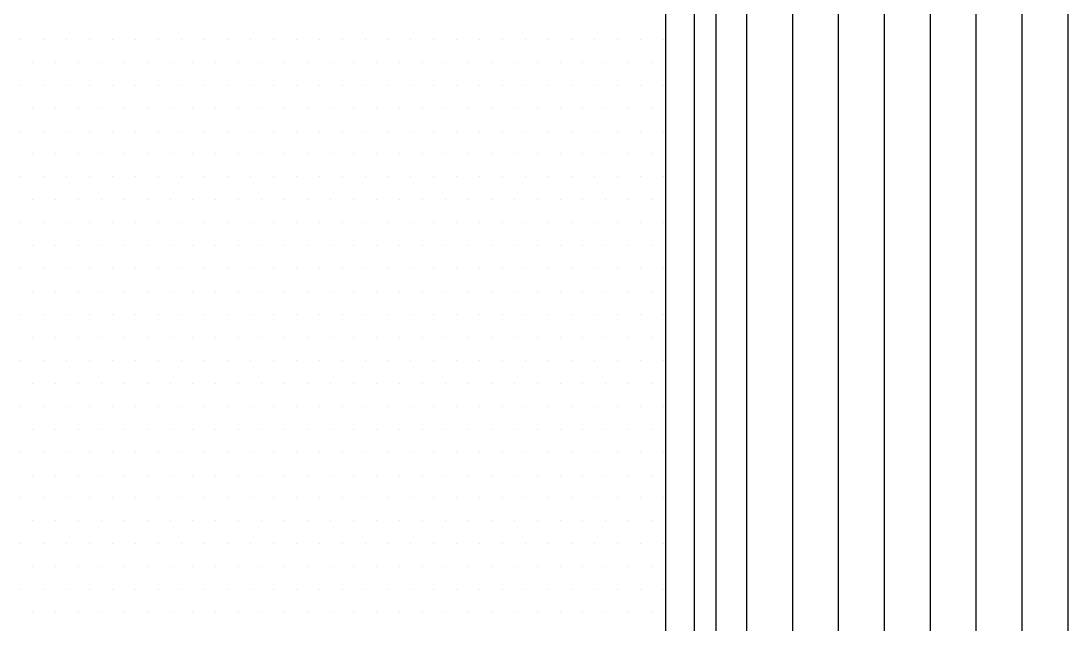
# Model space of a CAD drawing. Header units: millimetres. Extents: x 43168.9 to 43194.6, y -25545.1 to -25543.4.
# Drawn here: x 43178.9917 to 43179.1366, y -25544.3772 to -25544.2937 of the extents above; entities that cross this region are included whole.
import ezdxf

# ---------------------------------------------------------------- set-up
doc = ezdxf.new("R2010")
doc.units = ezdxf.units.MM
doc.header["$LTSCALE"] = 200
for name, color, linetype in [('gor-1_sgh', 232, 'Continuous'), ('gor-2_sgh', 161, 'Continuous'), ('gor-4_sgh', 17, 'Continuous'), ('tarama-zemin_sgh', 197, 'Continuous')]:
    doc.layers.add(name, color=color, linetype=linetype)

msp = doc.modelspace()

# ---------------------------------------------------------------- linework, layer by layer
at = {"layer": 'gor-1_sgh'}
for p, q in [((43179.08488, -25544.27591), (43179.08488, -25544.46492)), ((43179.08088, -25544.27991), (43179.08088, -25544.46492))]:
    msp.add_line(p, q, dxfattribs=at)
at = {"layer": 'gor-2_sgh'}
msp.add_line((43179.08788, -25544.26791), (43179.08788, -25544.46292), dxfattribs=at)
at = {"layer": 'gor-4_sgh'}
for p, q in [((43179.13661, -25544.53492), (43179.13661, -25544.20864)), ((43179.12391, -25544.53492), (43179.12391, -25544.21067)), ((43179.13026, -25544.53492), (43179.13026, -25544.20975)), ((43179.10486, -25544.53492), (43179.10486, -25544.21231)), ((43179.11121, -25544.53492), (43179.11121, -25544.21195)), ((43179.11756, -25544.53492), (43179.11756, -25544.2114)), ((43179.09216, -25544.46292), (43179.09216, -25544.2125)), ((43179.09851, -25544.53492), (43179.09851, -25544.2125))]:
    msp.add_line(p, q, dxfattribs=at)
at = {"layer": 'tarama-zemin_sgh'}
for p, q in [((43178.99169, -25544.29628), (43178.99169, -25544.29628)), ((43178.99486, -25544.29628), (43178.99486, -25544.29628)), ((43178.99804, -25544.29628), (43178.99804, -25544.29628)), ((43179.00121, -25544.29628), (43179.00121, -25544.29628)), ((43179.00439, -25544.29628), (43179.00439, -25544.29628)), ((43179.00756, -25544.29628), (43179.00756, -25544.29628)), ((43179.01074, -25544.29628), (43179.01074, -25544.29628)), ((43179.01391, -25544.29628), (43179.01391, -25544.29628)), ((43179.01709, -25544.29628), (43179.01709, -25544.29628)), ((43179.02026, -25544.29628), (43179.02026, -25544.29628)), ((43179.02344, -25544.29628), (43179.02344, -25544.29628)), ((43179.02661, -25544.29628), (43179.02661, -25544.29628)), ((43179.02979, -25544.29628), (43179.02979, -25544.29628)), ((43179.03296, -25544.29628), (43179.03296, -25544.29628)), ((43179.03614, -25544.29628), (43179.03614, -25544.29628)), ((43179.03931, -25544.29628), (43179.03931, -25544.29628)), ((43179.04249, -25544.29628), (43179.04249, -25544.29628)), ((43179.04566, -25544.29628), (43179.04566, -25544.29628)), ((43179.04884, -25544.29628), (43179.04884, -25544.29628)), ((43179.05201, -25544.29628), (43179.05201, -25544.29628)), ((43179.05519, -25544.29628), (43179.05519, -25544.29628)), ((43179.05836, -25544.29628), (43179.05836, -25544.29628)), ((43179.06154, -25544.29628), (43179.06154, -25544.29628)), ((43179.06471, -25544.29628), (43179.06471, -25544.29628)), ((43179.06789, -25544.29628), (43179.06789, -25544.29628)), ((43179.07106, -25544.29628), (43179.07106, -25544.29628)), ((43179.07424, -25544.29628), (43179.07424, -25544.29628)), ((43179.07741, -25544.29628), (43179.07741, -25544.29628)), ((43179.08059, -25544.29628), (43179.08059, -25544.29628)), ((43178.99327, -25544.29945), (43178.99327, -25544.29945)), ((43178.99645, -25544.29945), (43178.99645, -25544.29945)), ((43178.99962, -25544.29945), (43178.99962, -25544.29945)), ((43179.0028, -25544.29945), (43179.0028, -25544.29945)), ((43179.00597, -25544.29945), (43179.00597, -25544.29945)), ((43179.00915, -25544.29945), (43179.00915, -25544.29945)), ((43179.01232, -25544.29945), (43179.01232, -25544.29945)), ((43179.0155, -25544.29945), (43179.0155, -25544.29945)), ((43179.01867, -25544.29945), (43179.01867, -25544.29945)), ((43179.02185, -25544.29945), (43179.02185, -25544.29945)), ((43179.02502, -25544.29945), (43179.02502, -25544.29945)), ((43179.0282, -25544.29945), (43179.0282, -25544.29945)), ((43179.03137, -25544.29945), (43179.03137, -25544.29945)), ((43179.03455, -25544.29945), (43179.03455, -25544.29945)), ((43179.03772, -25544.29945), (43179.03772, -25544.29945)), ((43179.0409, -25544.29945), (43179.0409, -25544.29945)), ((43179.04407, -25544.29945), (43179.04407, -25544.29945)), ((43179.04725, -25544.29945), (43179.04725, -25544.29945)), ((43179.05042, -25544.29945), (43179.05042, -25544.29945)), ((43179.0536, -25544.29945), (43179.0536, -25544.29945)), ((43179.05677, -25544.29945), (43179.05677, -25544.29945)), ((43179.05995, -25544.29945), (43179.05995, -25544.29945)), ((43179.06312, -25544.29945), (43179.06312, -25544.29945)), ((43179.0663, -25544.29945), (43179.0663, -25544.29945)), ((43179.06947, -25544.29945), (43179.06947, -25544.29945)), ((43179.07265, -25544.29945), (43179.07265, -25544.29945)), ((43179.07582, -25544.29945), (43179.07582, -25544.29945)), ((43179.079, -25544.29945), (43179.079, -25544.29945)), ((43178.99169, -25544.30263), (43178.99169, -25544.30263)), ((43178.99486, -25544.30263), (43178.99486, -25544.30263)), ((43178.99804, -25544.30263), (43178.99804, -25544.30263)), ((43179.00121, -25544.30263), (43179.00121, -25544.30263)), ((43179.00439, -25544.30263), (43179.00439, -25544.30263)), ((43179.00756, -25544.30263), (43179.00756, -25544.30263)), ((43179.01074, -25544.30263), (43179.01074, -25544.30263)), ((43179.01391, -25544.30263), (43179.01391, -25544.30263)), ((43179.01709, -25544.30263), (43179.01709, -25544.30263)), ((43179.02026, -25544.30263), (43179.02026, -25544.30263)), ((43179.02344, -25544.30263), (43179.02344, -25544.30263)), ((43179.02661, -25544.30263), (43179.02661, -25544.30263)), ((43179.02979, -25544.30263), (43179.02979, -25544.30263)), ((43179.03296, -25544.30263), (43179.03296, -25544.30263)), ((43179.03614, -25544.30263), (43179.03614, -25544.30263)), ((43179.03931, -25544.30263), (43179.03931, -25544.30263)), ((43179.04249, -25544.30263), (43179.04249, -25544.30263)), ((43179.04566, -25544.30263), (43179.04566, -25544.30263)), ((43179.04884, -25544.30263), (43179.04884, -25544.30263)), ((43179.05201, -25544.30263), (43179.05201, -25544.30263)), ((43179.05519, -25544.30263), (43179.05519, -25544.30263)), ((43179.05836, -25544.30263), (43179.05836, -25544.30263)), ((43179.06154, -25544.30263), (43179.06154, -25544.30263)), ((43179.06471, -25544.30263), (43179.06471, -25544.30263)), ((43179.06789, -25544.30263), (43179.06789, -25544.30263)), ((43179.07106, -25544.30263), (43179.07106, -25544.30263)), ((43179.07424, -25544.30263), (43179.07424, -25544.30263)), ((43179.07741, -25544.30263), (43179.07741, -25544.30263)), ((43179.08059, -25544.30263), (43179.08059, -25544.30263)), ((43178.99327, -25544.3058), (43178.99327, -25544.3058)), ((43178.99645, -25544.3058), (43178.99645, -25544.3058)), ((43178.99962, -25544.3058), (43178.99962, -25544.3058)), ((43179.0028, -25544.3058), (43179.0028, -25544.3058)), ((43179.00597, -25544.3058), (43179.00597, -25544.3058)), ((43179.00915, -25544.3058), (43179.00915, -25544.3058)), ((43179.01232, -25544.3058), (43179.01232, -25544.3058)), ((43179.0155, -25544.3058), (43179.0155, -25544.3058)), ((43179.01867, -25544.3058), (43179.01867, -25544.3058)), ((43179.02185, -25544.3058), (43179.02185, -25544.3058)), ((43179.02502, -25544.3058), (43179.02502, -25544.3058)), ((43179.0282, -25544.3058), (43179.0282, -25544.3058)), ((43179.03137, -25544.3058), (43179.03137, -25544.3058)), ((43179.03455, -25544.3058), (43179.03455, -25544.3058)), ((43179.03772, -25544.3058), (43179.03772, -25544.3058)), ((43179.0409, -25544.3058), (43179.0409, -25544.3058)), ((43179.04407, -25544.3058), (43179.04407, -25544.3058)), ((43179.04725, -25544.3058), (43179.04725, -25544.3058)), ((43179.05042, -25544.3058), (43179.05042, -25544.3058)), ((43179.0536, -25544.3058), (43179.0536, -25544.3058)), ((43179.05677, -25544.3058), (43179.05677, -25544.3058)), ((43179.05995, -25544.3058), (43179.05995, -25544.3058)), ((43179.06312, -25544.3058), (43179.06312, -25544.3058)), ((43179.0663, -25544.3058), (43179.0663, -25544.3058)), ((43179.06947, -25544.3058), (43179.06947, -25544.3058)), ((43179.07265, -25544.3058), (43179.07265, -25544.3058)), ((43179.07582, -25544.3058), (43179.07582, -25544.3058)), ((43179.079, -25544.3058), (43179.079, -25544.3058)), ((43178.99169, -25544.30898), (43178.99169, -25544.30898)), ((43178.99486, -25544.30898), (43178.99486, -25544.30898)), ((43178.99804, -25544.30898), (43178.99804, -25544.30898)), ((43179.00121, -25544.30898), (43179.00121, -25544.30898)), ((43179.00439, -25544.30898), (43179.00439, -25544.30898)), ((43179.00756, -25544.30898), (43179.00756, -25544.30898)), ((43179.01074, -25544.30898), (43179.01074, -25544.30898)), ((43179.01391, -25544.30898), (43179.01391, -25544.30898)), ((43179.01709, -25544.30898), (43179.01709, -25544.30898)), ((43179.02026, -25544.30898), (43179.02026, -25544.30898)), ((43179.02344, -25544.30898), (43179.02344, -25544.30898)), ((43179.02661, -25544.30898), (43179.02661, -25544.30898)), ((43179.02979, -25544.30898), (43179.02979, -25544.30898)), ((43179.03296, -25544.30898), (43179.03296, -25544.30898)), ((43179.03614, -25544.30898), (43179.03614, -25544.30898)), ((43179.03931, -25544.30898), (43179.03931, -25544.30898)), ((43179.04249, -25544.30898), (43179.04249, -25544.30898)), ((43179.04566, -25544.30898), (43179.04566, -25544.30898)), ((43179.04884, -25544.30898), (43179.04884, -25544.30898)), ((43179.05201, -25544.30898), (43179.05201, -25544.30898)), ((43179.05519, -25544.30898), (43179.05519, -25544.30898)), ((43179.05836, -25544.30898), (43179.05836, -25544.30898)), ((43179.06154, -25544.30898), (43179.06154, -25544.30898)), ((43179.06471, -25544.30898), (43179.06471, -25544.30898)), ((43179.06789, -25544.30898), (43179.06789, -25544.30898)), ((43179.07106, -25544.30898), (43179.07106, -25544.30898)), ((43179.07424, -25544.30898), (43179.07424, -25544.30898)), ((43179.07741, -25544.30898), (43179.07741, -25544.30898)), ((43179.08059, -25544.30898), (43179.08059, -25544.30898)), ((43178.99327, -25544.31215), (43178.99327, -25544.31215)), ((43178.99645, -25544.31215), (43178.99645, -25544.31215)), ((43178.99962, -25544.31215), (43178.99962, -25544.31215)), ((43179.0028, -25544.31215), (43179.0028, -25544.31215)), ((43179.00597, -25544.31215), (43179.00597, -25544.31215)), ((43179.00915, -25544.31215), (43179.00915, -25544.31215)), ((43179.01232, -25544.31215), (43179.01232, -25544.31215)), ((43179.0155, -25544.31215), (43179.0155, -25544.31215)), ((43179.01867, -25544.31215), (43179.01867, -25544.31215)), ((43179.02185, -25544.31215), (43179.02185, -25544.31215)), ((43179.02502, -25544.31215), (43179.02502, -25544.31215)), ((43179.0282, -25544.31215), (43179.0282, -25544.31215)), ((43179.03137, -25544.31215), (43179.03137, -25544.31215)), ((43179.03455, -25544.31215), (43179.03455, -25544.31215)), ((43179.03772, -25544.31215), (43179.03772, -25544.31215)), ((43179.0409, -25544.31215), (43179.0409, -25544.31215)), ((43179.04407, -25544.31215), (43179.04407, -25544.31215)), ((43179.04725, -25544.31215), (43179.04725, -25544.31215)), ((43179.05042, -25544.31215), (43179.05042, -25544.31215)), ((43179.0536, -25544.31215), (43179.0536, -25544.31215)), ((43179.05677, -25544.31215), (43179.05677, -25544.31215)), ((43179.05995, -25544.31215), (43179.05995, -25544.31215)), ((43179.06312, -25544.31215), (43179.06312, -25544.31215)), ((43179.0663, -25544.31215), (43179.0663, -25544.31215)), ((43179.06947, -25544.31215), (43179.06947, -25544.31215)), ((43179.07265, -25544.31215), (43179.07265, -25544.31215)), ((43179.07582, -25544.31215), (43179.07582, -25544.31215)), ((43179.079, -25544.31215), (43179.079, -25544.31215)), ((43178.99169, -25544.31533), (43178.99169, -25544.31533)), ((43178.99486, -25544.31533), (43178.99486, -25544.31533)), ((43178.99804, -25544.31533), (43178.99804, -25544.31533)), ((43179.00121, -25544.31533), (43179.00121, -25544.31533)), ((43179.00439, -25544.31533), (43179.00439, -25544.31533)), ((43179.00756, -25544.31533), (43179.00756, -25544.31533)), ((43179.01074, -25544.31533), (43179.01074, -25544.31533)), ((43179.01391, -25544.31533), (43179.01391, -25544.31533)), ((43179.01709, -25544.31533), (43179.01709, -25544.31533)), ((43179.02026, -25544.31533), (43179.02026, -25544.31533)), ((43179.02344, -25544.31533), (43179.02344, -25544.31533)), ((43179.02661, -25544.31533), (43179.02661, -25544.31533)), ((43179.02979, -25544.31533), (43179.02979, -25544.31533)), ((43179.03296, -25544.31533), (43179.03296, -25544.31533)), ((43179.03614, -25544.31533), (43179.03614, -25544.31533)), ((43179.03931, -25544.31533), (43179.03931, -25544.31533)), ((43179.04249, -25544.31533), (43179.04249, -25544.31533)), ((43179.04566, -25544.31533), (43179.04566, -25544.31533)), ((43179.04884, -25544.31533), (43179.04884, -25544.31533)), ((43179.05201, -25544.31533), (43179.05201, -25544.31533)), ((43179.05519, -25544.31533), (43179.05519, -25544.31533)), ((43179.05836, -25544.31533), (43179.05836, -25544.31533)), ((43179.06154, -25544.31533), (43179.06154, -25544.31533)), ((43179.06471, -25544.31533), (43179.06471, -25544.31533)), ((43179.06789, -25544.31533), (43179.06789, -25544.31533)), ((43179.07106, -25544.31533), (43179.07106, -25544.31533)), ((43179.07424, -25544.31533), (43179.07424, -25544.31533)), ((43179.07741, -25544.31533), (43179.07741, -25544.31533)), ((43179.08059, -25544.31533), (43179.08059, -25544.31533)), ((43178.99327, -25544.3185), (43178.99327, -25544.3185)), ((43178.99645, -25544.3185), (43178.99645, -25544.3185)), ((43178.99962, -25544.3185), (43178.99962, -25544.3185)), ((43179.0028, -25544.3185), (43179.0028, -25544.3185)), ((43179.00597, -25544.3185), (43179.00597, -25544.3185)), ((43179.00915, -25544.3185), (43179.00915, -25544.3185)), ((43179.01232, -25544.3185), (43179.01232, -25544.3185)), ((43179.0155, -25544.3185), (43179.0155, -25544.3185)), ((43179.01867, -25544.3185), (43179.01867, -25544.3185)), ((43179.02185, -25544.3185), (43179.02185, -25544.3185)), ((43179.02502, -25544.3185), (43179.02502, -25544.3185)), ((43179.0282, -25544.3185), (43179.0282, -25544.3185)), ((43179.03137, -25544.3185), (43179.03137, -25544.3185)), ((43179.03455, -25544.3185), (43179.03455, -25544.3185)), ((43179.03772, -25544.3185), (43179.03772, -25544.3185)), ((43179.0409, -25544.3185), (43179.0409, -25544.3185)), ((43179.04407, -25544.3185), (43179.04407, -25544.3185)), ((43179.04725, -25544.3185), (43179.04725, -25544.3185)), ((43179.05042, -25544.3185), (43179.05042, -25544.3185)), ((43179.0536, -25544.3185), (43179.0536, -25544.3185)), ((43179.05677, -25544.3185), (43179.05677, -25544.3185)), ((43179.05995, -25544.3185), (43179.05995, -25544.3185)), ((43179.06312, -25544.3185), (43179.06312, -25544.3185)), ((43179.0663, -25544.3185), (43179.0663, -25544.3185)), ((43179.06947, -25544.3185), (43179.06947, -25544.3185)), ((43179.07265, -25544.3185), (43179.07265, -25544.3185)), ((43179.07582, -25544.3185), (43179.07582, -25544.3185)), ((43179.079, -25544.3185), (43179.079, -25544.3185)), ((43178.99169, -25544.32168), (43178.99169, -25544.32168)), ((43178.99486, -25544.32168), (43178.99486, -25544.32168)), ((43178.99804, -25544.32168), (43178.99804, -25544.32168)), ((43179.00121, -25544.32168), (43179.00121, -25544.32168)), ((43179.00439, -25544.32168), (43179.00439, -25544.32168)), ((43179.00756, -25544.32168), (43179.00756, -25544.32168)), ((43179.01074, -25544.32168), (43179.01074, -25544.32168)), ((43179.01391, -25544.32168), (43179.01391, -25544.32168)), ((43179.01709, -25544.32168), (43179.01709, -25544.32168)), ((43179.02026, -25544.32168), (43179.02026, -25544.32168)), ((43179.02344, -25544.32168), (43179.02344, -25544.32168)), ((43179.02661, -25544.32168), (43179.02661, -25544.32168)), ((43179.02979, -25544.32168), (43179.02979, -25544.32168)), ((43179.03296, -25544.32168), (43179.03296, -25544.32168)), ((43179.03614, -25544.32168), (43179.03614, -25544.32168)), ((43179.03931, -25544.32168), (43179.03931, -25544.32168)), ((43179.04249, -25544.32168), (43179.04249, -25544.32168)), ((43179.04566, -25544.32168), (43179.04566, -25544.32168)), ((43179.04884, -25544.32168), (43179.04884, -25544.32168)), ((43179.05201, -25544.32168), (43179.05201, -25544.32168)), ((43179.05519, -25544.32168), (43179.05519, -25544.32168)), ((43179.05836, -25544.32168), (43179.05836, -25544.32168)), ((43179.06154, -25544.32168), (43179.06154, -25544.32168)), ((43179.06471, -25544.32168), (43179.06471, -25544.32168)), ((43179.06789, -25544.32168), (43179.06789, -25544.32168)), ((43179.07106, -25544.32168), (43179.07106, -25544.32168)), ((43179.07424, -25544.32168), (43179.07424, -25544.32168)), ((43179.07741, -25544.32168), (43179.07741, -25544.32168)), ((43179.08059, -25544.32168), (43179.08059, -25544.32168)), ((43178.99327, -25544.32485), (43178.99327, -25544.32485)), ((43178.99645, -25544.32485), (43178.99645, -25544.32485)), ((43178.99962, -25544.32485), (43178.99962, -25544.32485)), ((43179.0028, -25544.32485), (43179.0028, -25544.32485)), ((43179.00597, -25544.32485), (43179.00597, -25544.32485)), ((43179.00915, -25544.32485), (43179.00915, -25544.32485)), ((43179.01232, -25544.32485), (43179.01232, -25544.32485)), ((43179.0155, -25544.32485), (43179.0155, -25544.32485)), ((43179.01867, -25544.32485), (43179.01867, -25544.32485)), ((43179.02185, -25544.32485), (43179.02185, -25544.32485)), ((43179.02502, -25544.32485), (43179.02502, -25544.32485)), ((43179.0282, -25544.32485), (43179.0282, -25544.32485)), ((43179.03137, -25544.32485), (43179.03137, -25544.32485)), ((43179.03455, -25544.32485), (43179.03455, -25544.32485)), ((43179.03772, -25544.32485), (43179.03772, -25544.32485)), ((43179.0409, -25544.32485), (43179.0409, -25544.32485)), ((43179.04407, -25544.32485), (43179.04407, -25544.32485)), ((43179.04725, -25544.32485), (43179.04725, -25544.32485)), ((43179.05042, -25544.32485), (43179.05042, -25544.32485)), ((43179.0536, -25544.32485), (43179.0536, -25544.32485)), ((43179.05677, -25544.32485), (43179.05677, -25544.32485)), ((43179.05995, -25544.32485), (43179.05995, -25544.32485)), ((43179.06312, -25544.32485), (43179.06312, -25544.32485)), ((43179.0663, -25544.32485), (43179.0663, -25544.32485)), ((43179.06947, -25544.32485), (43179.06947, -25544.32485)), ((43179.07265, -25544.32485), (43179.07265, -25544.32485)), ((43179.07582, -25544.32485), (43179.07582, -25544.32485)), ((43179.079, -25544.32485), (43179.079, -25544.32485)), ((43178.99169, -25544.32803), (43178.99169, -25544.32803)), ((43178.99486, -25544.32803), (43178.99486, -25544.32803)), ((43178.99804, -25544.32803), (43178.99804, -25544.32803)), ((43179.00121, -25544.32803), (43179.00121, -25544.32803)), ((43179.00439, -25544.32803), (43179.00439, -25544.32803)), ((43179.00756, -25544.32803), (43179.00756, -25544.32803)), ((43179.01074, -25544.32803), (43179.01074, -25544.32803)), ((43179.01391, -25544.32803), (43179.01391, -25544.32803)), ((43179.01709, -25544.32803), (43179.01709, -25544.32803)), ((43179.02026, -25544.32803), (43179.02026, -25544.32803)), ((43179.02344, -25544.32803), (43179.02344, -25544.32803)), ((43179.02661, -25544.32803), (43179.02661, -25544.32803)), ((43179.02979, -25544.32803), (43179.02979, -25544.32803)), ((43179.03296, -25544.32803), (43179.03296, -25544.32803)), ((43179.03614, -25544.32803), (43179.03614, -25544.32803)), ((43179.03931, -25544.32803), (43179.03931, -25544.32803)), ((43179.04249, -25544.32803), (43179.04249, -25544.32803)), ((43179.04566, -25544.32803), (43179.04566, -25544.32803)), ((43179.04884, -25544.32803), (43179.04884, -25544.32803)), ((43179.05201, -25544.32803), (43179.05201, -25544.32803)), ((43179.05519, -25544.32803), (43179.05519, -25544.32803)), ((43179.05836, -25544.32803), (43179.05836, -25544.32803)), ((43179.06154, -25544.32803), (43179.06154, -25544.32803)), ((43179.06471, -25544.32803), (43179.06471, -25544.32803)), ((43179.06789, -25544.32803), (43179.06789, -25544.32803)), ((43179.07106, -25544.32803), (43179.07106, -25544.32803)), ((43179.07424, -25544.32803), (43179.07424, -25544.32803)), ((43179.07741, -25544.32803), (43179.07741, -25544.32803)), ((43179.08059, -25544.32803), (43179.08059, -25544.32803)), ((43178.99327, -25544.3312), (43178.99327, -25544.3312)), ((43178.99645, -25544.3312), (43178.99645, -25544.3312)), ((43178.99962, -25544.3312), (43178.99962, -25544.3312)), ((43179.0028, -25544.3312), (43179.0028, -25544.3312)), ((43179.00597, -25544.3312), (43179.00597, -25544.3312)), ((43179.00915, -25544.3312), (43179.00915, -25544.3312)), ((43179.01232, -25544.3312), (43179.01232, -25544.3312)), ((43179.0155, -25544.3312), (43179.0155, -25544.3312)), ((43179.01867, -25544.3312), (43179.01867, -25544.3312)), ((43179.02185, -25544.3312), (43179.02185, -25544.3312)), ((43179.02502, -25544.3312), (43179.02502, -25544.3312)), ((43179.0282, -25544.3312), (43179.0282, -25544.3312)), ((43179.03137, -25544.3312), (43179.03137, -25544.3312)), ((43179.03455, -25544.3312), (43179.03455, -25544.3312)), ((43179.03772, -25544.3312), (43179.03772, -25544.3312)), ((43179.0409, -25544.3312), (43179.0409, -25544.3312)), ((43179.04407, -25544.3312), (43179.04407, -25544.3312)), ((43179.04725, -25544.3312), (43179.04725, -25544.3312)), ((43179.05042, -25544.3312), (43179.05042, -25544.3312)), ((43179.0536, -25544.3312), (43179.0536, -25544.3312)), ((43179.05677, -25544.3312), (43179.05677, -25544.3312)), ((43179.05995, -25544.3312), (43179.05995, -25544.3312)), ((43179.06312, -25544.3312), (43179.06312, -25544.3312)), ((43179.0663, -25544.3312), (43179.0663, -25544.3312)), ((43179.06947, -25544.3312), (43179.06947, -25544.3312)), ((43179.07265, -25544.3312), (43179.07265, -25544.3312)), ((43179.07582, -25544.3312), (43179.07582, -25544.3312)), ((43179.079, -25544.3312), (43179.079, -25544.3312)), ((43178.99169, -25544.33438), (43178.99169, -25544.33438)), ((43178.99486, -25544.33438), (43178.99486, -25544.33438)), ((43178.99804, -25544.33438), (43178.99804, -25544.33438)), ((43179.00121, -25544.33438), (43179.00121, -25544.33438)), ((43179.00439, -25544.33438), (43179.00439, -25544.33438)), ((43179.00756, -25544.33438), (43179.00756, -25544.33438)), ((43179.01074, -25544.33438), (43179.01074, -25544.33438)), ((43179.01391, -25544.33438), (43179.01391, -25544.33438)), ((43179.01709, -25544.33438), (43179.01709, -25544.33438)), ((43179.02026, -25544.33438), (43179.02026, -25544.33438)), ((43179.02344, -25544.33438), (43179.02344, -25544.33438)), ((43179.02661, -25544.33438), (43179.02661, -25544.33438)), ((43179.02979, -25544.33438), (43179.02979, -25544.33438)), ((43179.03296, -25544.33438), (43179.03296, -25544.33438)), ((43179.03614, -25544.33438), (43179.03614, -25544.33438)), ((43179.03931, -25544.33438), (43179.03931, -25544.33438)), ((43179.04249, -25544.33438), (43179.04249, -25544.33438)), ((43179.04566, -25544.33438), (43179.04566, -25544.33438)), ((43179.04884, -25544.33438), (43179.04884, -25544.33438)), ((43179.05201, -25544.33438), (43179.05201, -25544.33438)), ((43179.05519, -25544.33438), (43179.05519, -25544.33438)), ((43179.05836, -25544.33438), (43179.05836, -25544.33438)), ((43179.06154, -25544.33438), (43179.06154, -25544.33438)), ((43179.06471, -25544.33438), (43179.06471, -25544.33438)), ((43179.06789, -25544.33438), (43179.06789, -25544.33438)), ((43179.07106, -25544.33438), (43179.07106, -25544.33438)), ((43179.07424, -25544.33438), (43179.07424, -25544.33438)), ((43179.07741, -25544.33438), (43179.07741, -25544.33438)), ((43179.08059, -25544.33438), (43179.08059, -25544.33438)), ((43178.99327, -25544.33755), (43178.99327, -25544.33755)), ((43178.99645, -25544.33755), (43178.99645, -25544.33755)), ((43178.99962, -25544.33755), (43178.99962, -25544.33755)), ((43179.0028, -25544.33755), (43179.0028, -25544.33755)), ((43179.00597, -25544.33755), (43179.00597, -25544.33755)), ((43179.00915, -25544.33755), (43179.00915, -25544.33755)), ((43179.01232, -25544.33755), (43179.01232, -25544.33755)), ((43179.0155, -25544.33755), (43179.0155, -25544.33755)), ((43179.01867, -25544.33755), (43179.01867, -25544.33755)), ((43179.02185, -25544.33755), (43179.02185, -25544.33755)), ((43179.02502, -25544.33755), (43179.02502, -25544.33755)), ((43179.0282, -25544.33755), (43179.0282, -25544.33755)), ((43179.03137, -25544.33755), (43179.03137, -25544.33755)), ((43179.03455, -25544.33755), (43179.03455, -25544.33755)), ((43179.03772, -25544.33755), (43179.03772, -25544.33755)), ((43179.0409, -25544.33755), (43179.0409, -25544.33755)), ((43179.04407, -25544.33755), (43179.04407, -25544.33755)), ((43179.04725, -25544.33755), (43179.04725, -25544.33755)), ((43179.05042, -25544.33755), (43179.05042, -25544.33755)), ((43179.0536, -25544.33755), (43179.0536, -25544.33755)), ((43179.05677, -25544.33755), (43179.05677, -25544.33755)), ((43179.05995, -25544.33755), (43179.05995, -25544.33755)), ((43179.06312, -25544.33755), (43179.06312, -25544.33755)), ((43179.0663, -25544.33755), (43179.0663, -25544.33755)), ((43179.06947, -25544.33755), (43179.06947, -25544.33755)), ((43179.07265, -25544.33755), (43179.07265, -25544.33755)), ((43179.07582, -25544.33755), (43179.07582, -25544.33755)), ((43179.079, -25544.33755), (43179.079, -25544.33755)), ((43178.99169, -25544.34073), (43178.99169, -25544.34073)), ((43178.99486, -25544.34073), (43178.99486, -25544.34073)), ((43178.99804, -25544.34073), (43178.99804, -25544.34073)), ((43179.00121, -25544.34073), (43179.00121, -25544.34073)), ((43179.00439, -25544.34073), (43179.00439, -25544.34073)), ((43179.00756, -25544.34073), (43179.00756, -25544.34073)), ((43179.01074, -25544.34073), (43179.01074, -25544.34073)), ((43179.01391, -25544.34073), (43179.01391, -25544.34073)), ((43179.01709, -25544.34073), (43179.01709, -25544.34073)), ((43179.02026, -25544.34073), (43179.02026, -25544.34073)), ((43179.02344, -25544.34073), (43179.02344, -25544.34073)), ((43179.02661, -25544.34073), (43179.02661, -25544.34073)), ((43179.02979, -25544.34073), (43179.02979, -25544.34073)), ((43179.03296, -25544.34073), (43179.03296, -25544.34073)), ((43179.03614, -25544.34073), (43179.03614, -25544.34073)), ((43179.03931, -25544.34073), (43179.03931, -25544.34073)), ((43179.04249, -25544.34073), (43179.04249, -25544.34073)), ((43179.04566, -25544.34073), (43179.04566, -25544.34073)), ((43179.04884, -25544.34073), (43179.04884, -25544.34073)), ((43179.05201, -25544.34073), (43179.05201, -25544.34073)), ((43179.05519, -25544.34073), (43179.05519, -25544.34073)), ((43179.05836, -25544.34073), (43179.05836, -25544.34073)), ((43179.06154, -25544.34073), (43179.06154, -25544.34073)), ((43179.06471, -25544.34073), (43179.06471, -25544.34073)), ((43179.06789, -25544.34073), (43179.06789, -25544.34073)), ((43179.07106, -25544.34073), (43179.07106, -25544.34073)), ((43179.07424, -25544.34073), (43179.07424, -25544.34073)), ((43179.07741, -25544.34073), (43179.07741, -25544.34073)), ((43179.08059, -25544.34073), (43179.08059, -25544.34073)), ((43178.99327, -25544.3439), (43178.99327, -25544.3439)), ((43178.99645, -25544.3439), (43178.99645, -25544.3439)), ((43178.99962, -25544.3439), (43178.99962, -25544.3439)), ((43179.0028, -25544.3439), (43179.0028, -25544.3439)), ((43179.00597, -25544.3439), (43179.00597, -25544.3439)), ((43179.00915, -25544.3439), (43179.00915, -25544.3439)), ((43179.01232, -25544.3439), (43179.01232, -25544.3439)), ((43179.0155, -25544.3439), (43179.0155, -25544.3439)), ((43179.01867, -25544.3439), (43179.01867, -25544.3439)), ((43179.02185, -25544.3439), (43179.02185, -25544.3439)), ((43179.02502, -25544.3439), (43179.02502, -25544.3439)), ((43179.0282, -25544.3439), (43179.0282, -25544.3439)), ((43179.03137, -25544.3439), (43179.03137, -25544.3439)), ((43179.03455, -25544.3439), (43179.03455, -25544.3439)), ((43179.03772, -25544.3439), (43179.03772, -25544.3439)), ((43179.0409, -25544.3439), (43179.0409, -25544.3439)), ((43179.04407, -25544.3439), (43179.04407, -25544.3439)), ((43179.04725, -25544.3439), (43179.04725, -25544.3439)), ((43179.05042, -25544.3439), (43179.05042, -25544.3439)), ((43179.0536, -25544.3439), (43179.0536, -25544.3439)), ((43179.05677, -25544.3439), (43179.05677, -25544.3439)), ((43179.05995, -25544.3439), (43179.05995, -25544.3439)), ((43179.06312, -25544.3439), (43179.06312, -25544.3439)), ((43179.0663, -25544.3439), (43179.0663, -25544.3439)), ((43179.06947, -25544.3439), (43179.06947, -25544.3439)), ((43179.07265, -25544.3439), (43179.07265, -25544.3439)), ((43179.07582, -25544.3439), (43179.07582, -25544.3439)), ((43179.079, -25544.3439), (43179.079, -25544.3439)), ((43178.99169, -25544.34708), (43178.99169, -25544.34708)), ((43178.99486, -25544.34708), (43178.99486, -25544.34708)), ((43178.99804, -25544.34708), (43178.99804, -25544.34708)), ((43179.00121, -25544.34708), (43179.00121, -25544.34708)), ((43179.00439, -25544.34708), (43179.00439, -25544.34708)), ((43179.00756, -25544.34708), (43179.00756, -25544.34708)), ((43179.01074, -25544.34708), (43179.01074, -25544.34708)), ((43179.01391, -25544.34708), (43179.01391, -25544.34708)), ((43179.01709, -25544.34708), (43179.01709, -25544.34708)), ((43179.02026, -25544.34708), (43179.02026, -25544.34708)), ((43179.02344, -25544.34708), (43179.02344, -25544.34708)), ((43179.02661, -25544.34708), (43179.02661, -25544.34708)), ((43179.02979, -25544.34708), (43179.02979, -25544.34708)), ((43179.03296, -25544.34708), (43179.03296, -25544.34708)), ((43179.03614, -25544.34708), (43179.03614, -25544.34708)), ((43179.03931, -25544.34708), (43179.03931, -25544.34708)), ((43179.04249, -25544.34708), (43179.04249, -25544.34708)), ((43179.04566, -25544.34708), (43179.04566, -25544.34708)), ((43179.04884, -25544.34708), (43179.04884, -25544.34708)), ((43179.05201, -25544.34708), (43179.05201, -25544.34708)), ((43179.05519, -25544.34708), (43179.05519, -25544.34708)), ((43179.05836, -25544.34708), (43179.05836, -25544.34708)), ((43179.06154, -25544.34708), (43179.06154, -25544.34708)), ((43179.06471, -25544.34708), (43179.06471, -25544.34708)), ((43179.06789, -25544.34708), (43179.06789, -25544.34708)), ((43179.07106, -25544.34708), (43179.07106, -25544.34708)), ((43179.07424, -25544.34708), (43179.07424, -25544.34708)), ((43179.07741, -25544.34708), (43179.07741, -25544.34708)), ((43179.08059, -25544.34708), (43179.08059, -25544.34708)), ((43178.99327, -25544.35025), (43178.99327, -25544.35025)), ((43178.99645, -25544.35025), (43178.99645, -25544.35025)), ((43178.99962, -25544.35025), (43178.99962, -25544.35025)), ((43179.0028, -25544.35025), (43179.0028, -25544.35025)), ((43179.00597, -25544.35025), (43179.00597, -25544.35025)), ((43179.00915, -25544.35025), (43179.00915, -25544.35025)), ((43179.01232, -25544.35025), (43179.01232, -25544.35025)), ((43179.0155, -25544.35025), (43179.0155, -25544.35025)), ((43179.01867, -25544.35025), (43179.01867, -25544.35025)), ((43179.02185, -25544.35025), (43179.02185, -25544.35025)), ((43179.02502, -25544.35025), (43179.02502, -25544.35025)), ((43179.0282, -25544.35025), (43179.0282, -25544.35025)), ((43179.03137, -25544.35025), (43179.03137, -25544.35025)), ((43179.03455, -25544.35025), (43179.03455, -25544.35025)), ((43179.03772, -25544.35025), (43179.03772, -25544.35025)), ((43179.0409, -25544.35025), (43179.0409, -25544.35025)), ((43179.04407, -25544.35025), (43179.04407, -25544.35025)), ((43179.04725, -25544.35025), (43179.04725, -25544.35025)), ((43179.05042, -25544.35025), (43179.05042, -25544.35025)), ((43179.0536, -25544.35025), (43179.0536, -25544.35025)), ((43179.05677, -25544.35025), (43179.05677, -25544.35025)), ((43179.05995, -25544.35025), (43179.05995, -25544.35025)), ((43179.06312, -25544.35025), (43179.06312, -25544.35025)), ((43179.0663, -25544.35025), (43179.0663, -25544.35025)), ((43179.06947, -25544.35025), (43179.06947, -25544.35025)), ((43179.07265, -25544.35025), (43179.07265, -25544.35025)), ((43179.07582, -25544.35025), (43179.07582, -25544.35025)), ((43179.079, -25544.35025), (43179.079, -25544.35025)), ((43178.99169, -25544.35343), (43178.99169, -25544.35343)), ((43178.99486, -25544.35343), (43178.99486, -25544.35343)), ((43178.99804, -25544.35343), (43178.99804, -25544.35343)), ((43179.00121, -25544.35343), (43179.00121, -25544.35343)), ((43179.00439, -25544.35343), (43179.00439, -25544.35343)), ((43179.00756, -25544.35343), (43179.00756, -25544.35343)), ((43179.01074, -25544.35343), (43179.01074, -25544.35343)), ((43179.01391, -25544.35343), (43179.01391, -25544.35343)), ((43179.01709, -25544.35343), (43179.01709, -25544.35343)), ((43179.02026, -25544.35343), (43179.02026, -25544.35343)), ((43179.02344, -25544.35343), (43179.02344, -25544.35343)), ((43179.02661, -25544.35343), (43179.02661, -25544.35343)), ((43179.02979, -25544.35343), (43179.02979, -25544.35343)), ((43179.03296, -25544.35343), (43179.03296, -25544.35343)), ((43179.03614, -25544.35343), (43179.03614, -25544.35343)), ((43179.03931, -25544.35343), (43179.03931, -25544.35343)), ((43179.04249, -25544.35343), (43179.04249, -25544.35343)), ((43179.04566, -25544.35343), (43179.04566, -25544.35343)), ((43179.04884, -25544.35343), (43179.04884, -25544.35343)), ((43179.05201, -25544.35343), (43179.05201, -25544.35343)), ((43179.05519, -25544.35343), (43179.05519, -25544.35343)), ((43179.05836, -25544.35343), (43179.05836, -25544.35343)), ((43179.06154, -25544.35343), (43179.06154, -25544.35343)), ((43179.06471, -25544.35343), (43179.06471, -25544.35343)), ((43179.06789, -25544.35343), (43179.06789, -25544.35343)), ((43179.07106, -25544.35343), (43179.07106, -25544.35343)), ((43179.07424, -25544.35343), (43179.07424, -25544.35343)), ((43179.07741, -25544.35343), (43179.07741, -25544.35343)), ((43179.08059, -25544.35343), (43179.08059, -25544.35343)), ((43178.99327, -25544.3566), (43178.99327, -25544.3566)), ((43178.99645, -25544.3566), (43178.99645, -25544.3566)), ((43178.99962, -25544.3566), (43178.99962, -25544.3566)), ((43179.0028, -25544.3566), (43179.0028, -25544.3566)), ((43179.00597, -25544.3566), (43179.00597, -25544.3566)), ((43179.00915, -25544.3566), (43179.00915, -25544.3566)), ((43179.01232, -25544.3566), (43179.01232, -25544.3566)), ((43179.0155, -25544.3566), (43179.0155, -25544.3566)), ((43179.01867, -25544.3566), (43179.01867, -25544.3566)), ((43179.02185, -25544.3566), (43179.02185, -25544.3566)), ((43179.02502, -25544.3566), (43179.02502, -25544.3566)), ((43179.0282, -25544.3566), (43179.0282, -25544.3566)), ((43179.03137, -25544.3566), (43179.03137, -25544.3566)), ((43179.03455, -25544.3566), (43179.03455, -25544.3566)), ((43179.03772, -25544.3566), (43179.03772, -25544.3566)), ((43179.0409, -25544.3566), (43179.0409, -25544.3566)), ((43179.04407, -25544.3566), (43179.04407, -25544.3566)), ((43179.04725, -25544.3566), (43179.04725, -25544.3566)), ((43179.05042, -25544.3566), (43179.05042, -25544.3566)), ((43179.0536, -25544.3566), (43179.0536, -25544.3566)), ((43179.05677, -25544.3566), (43179.05677, -25544.3566)), ((43179.05995, -25544.3566), (43179.05995, -25544.3566)), ((43179.06312, -25544.3566), (43179.06312, -25544.3566)), ((43179.0663, -25544.3566), (43179.0663, -25544.3566)), ((43179.06947, -25544.3566), (43179.06947, -25544.3566)), ((43179.07265, -25544.3566), (43179.07265, -25544.3566)), ((43179.07582, -25544.3566), (43179.07582, -25544.3566)), ((43179.079, -25544.3566), (43179.079, -25544.3566)), ((43178.99169, -25544.35978), (43178.99169, -25544.35978)), ((43178.99486, -25544.35978), (43178.99486, -25544.35978)), ((43178.99804, -25544.35978), (43178.99804, -25544.35978)), ((43179.00121, -25544.35978), (43179.00121, -25544.35978)), ((43179.00439, -25544.35978), (43179.00439, -25544.35978)), ((43179.00756, -25544.35978), (43179.00756, -25544.35978)), ((43179.01074, -25544.35978), (43179.01074, -25544.35978)), ((43179.01391, -25544.35978), (43179.01391, -25544.35978)), ((43179.01709, -25544.35978), (43179.01709, -25544.35978)), ((43179.02026, -25544.35978), (43179.02026, -25544.35978)), ((43179.02344, -25544.35978), (43179.02344, -25544.35978)), ((43179.02661, -25544.35978), (43179.02661, -25544.35978)), ((43179.02979, -25544.35978), (43179.02979, -25544.35978)), ((43179.03296, -25544.35978), (43179.03296, -25544.35978)), ((43179.03614, -25544.35978), (43179.03614, -25544.35978)), ((43179.03931, -25544.35978), (43179.03931, -25544.35978)), ((43179.04249, -25544.35978), (43179.04249, -25544.35978)), ((43179.04566, -25544.35978), (43179.04566, -25544.35978)), ((43179.04884, -25544.35978), (43179.04884, -25544.35978)), ((43179.05201, -25544.35978), (43179.05201, -25544.35978)), ((43179.05519, -25544.35978), (43179.05519, -25544.35978)), ((43179.05836, -25544.35978), (43179.05836, -25544.35978)), ((43179.06154, -25544.35978), (43179.06154, -25544.35978)), ((43179.06471, -25544.35978), (43179.06471, -25544.35978)), ((43179.06789, -25544.35978), (43179.06789, -25544.35978)), ((43179.07106, -25544.35978), (43179.07106, -25544.35978)), ((43179.07424, -25544.35978), (43179.07424, -25544.35978)), ((43179.07741, -25544.35978), (43179.07741, -25544.35978)), ((43179.08059, -25544.35978), (43179.08059, -25544.35978)), ((43178.99327, -25544.36295), (43178.99327, -25544.36295)), ((43178.99645, -25544.36295), (43178.99645, -25544.36295)), ((43178.99962, -25544.36295), (43178.99962, -25544.36295)), ((43179.0028, -25544.36295), (43179.0028, -25544.36295)), ((43179.00597, -25544.36295), (43179.00597, -25544.36295)), ((43179.00915, -25544.36295), (43179.00915, -25544.36295)), ((43179.01232, -25544.36295), (43179.01232, -25544.36295)), ((43179.0155, -25544.36295), (43179.0155, -25544.36295)), ((43179.01867, -25544.36295), (43179.01867, -25544.36295)), ((43179.02185, -25544.36295), (43179.02185, -25544.36295)), ((43179.02502, -25544.36295), (43179.02502, -25544.36295)), ((43179.0282, -25544.36295), (43179.0282, -25544.36295)), ((43179.03137, -25544.36295), (43179.03137, -25544.36295)), ((43179.03455, -25544.36295), (43179.03455, -25544.36295)), ((43179.03772, -25544.36295), (43179.03772, -25544.36295)), ((43179.0409, -25544.36295), (43179.0409, -25544.36295)), ((43179.04407, -25544.36295), (43179.04407, -25544.36295)), ((43179.04725, -25544.36295), (43179.04725, -25544.36295)), ((43179.05042, -25544.36295), (43179.05042, -25544.36295)), ((43179.0536, -25544.36295), (43179.0536, -25544.36295)), ((43179.05677, -25544.36295), (43179.05677, -25544.36295)), ((43179.05995, -25544.36295), (43179.05995, -25544.36295)), ((43179.06312, -25544.36295), (43179.06312, -25544.36295)), ((43179.0663, -25544.36295), (43179.0663, -25544.36295)), ((43179.06947, -25544.36295), (43179.06947, -25544.36295)), ((43179.07265, -25544.36295), (43179.07265, -25544.36295)), ((43179.07582, -25544.36295), (43179.07582, -25544.36295)), ((43179.079, -25544.36295), (43179.079, -25544.36295)), ((43178.99169, -25544.36613), (43178.99169, -25544.36613)), ((43178.99486, -25544.36613), (43178.99486, -25544.36613)), ((43178.99804, -25544.36613), (43178.99804, -25544.36613)), ((43179.00121, -25544.36613), (43179.00121, -25544.36613)), ((43179.00439, -25544.36613), (43179.00439, -25544.36613)), ((43179.00756, -25544.36613), (43179.00756, -25544.36613)), ((43179.01074, -25544.36613), (43179.01074, -25544.36613)), ((43179.01391, -25544.36613), (43179.01391, -25544.36613)), ((43179.01709, -25544.36613), (43179.01709, -25544.36613)), ((43179.02026, -25544.36613), (43179.02026, -25544.36613)), ((43179.02344, -25544.36613), (43179.02344, -25544.36613)), ((43179.02661, -25544.36613), (43179.02661, -25544.36613)), ((43179.02979, -25544.36613), (43179.02979, -25544.36613)), ((43179.03296, -25544.36613), (43179.03296, -25544.36613)), ((43179.03614, -25544.36613), (43179.03614, -25544.36613)), ((43179.03931, -25544.36613), (43179.03931, -25544.36613)), ((43179.04249, -25544.36613), (43179.04249, -25544.36613)), ((43179.04566, -25544.36613), (43179.04566, -25544.36613)), ((43179.04884, -25544.36613), (43179.04884, -25544.36613)), ((43179.05201, -25544.36613), (43179.05201, -25544.36613)), ((43179.05519, -25544.36613), (43179.05519, -25544.36613)), ((43179.05836, -25544.36613), (43179.05836, -25544.36613)), ((43179.06154, -25544.36613), (43179.06154, -25544.36613)), ((43179.06471, -25544.36613), (43179.06471, -25544.36613)), ((43179.06789, -25544.36613), (43179.06789, -25544.36613)), ((43179.07106, -25544.36613), (43179.07106, -25544.36613)), ((43179.07424, -25544.36613), (43179.07424, -25544.36613)), ((43179.07741, -25544.36613), (43179.07741, -25544.36613)), ((43179.08059, -25544.36613), (43179.08059, -25544.36613)), ((43178.99327, -25544.3693), (43178.99327, -25544.3693)), ((43178.99645, -25544.3693), (43178.99645, -25544.3693)), ((43178.99962, -25544.3693), (43178.99962, -25544.3693)), ((43179.0028, -25544.3693), (43179.0028, -25544.3693)), ((43179.00597, -25544.3693), (43179.00597, -25544.3693)), ((43179.00915, -25544.3693), (43179.00915, -25544.3693)), ((43179.01232, -25544.3693), (43179.01232, -25544.3693)), ((43179.0155, -25544.3693), (43179.0155, -25544.3693)), ((43179.01867, -25544.3693), (43179.01867, -25544.3693)), ((43179.02185, -25544.3693), (43179.02185, -25544.3693)), ((43179.02502, -25544.3693), (43179.02502, -25544.3693)), ((43179.0282, -25544.3693), (43179.0282, -25544.3693)), ((43179.03137, -25544.3693), (43179.03137, -25544.3693)), ((43179.03455, -25544.3693), (43179.03455, -25544.3693)), ((43179.03772, -25544.3693), (43179.03772, -25544.3693)), ((43179.0409, -25544.3693), (43179.0409, -25544.3693)), ((43179.04407, -25544.3693), (43179.04407, -25544.3693)), ((43179.04725, -25544.3693), (43179.04725, -25544.3693)), ((43179.05042, -25544.3693), (43179.05042, -25544.3693)), ((43179.0536, -25544.3693), (43179.0536, -25544.3693)), ((43179.05677, -25544.3693), (43179.05677, -25544.3693)), ((43179.05995, -25544.3693), (43179.05995, -25544.3693)), ((43179.06312, -25544.3693), (43179.06312, -25544.3693)), ((43179.0663, -25544.3693), (43179.0663, -25544.3693)), ((43179.06947, -25544.3693), (43179.06947, -25544.3693)), ((43179.07265, -25544.3693), (43179.07265, -25544.3693)), ((43179.07582, -25544.3693), (43179.07582, -25544.3693)), ((43179.079, -25544.3693), (43179.079, -25544.3693)), ((43178.99169, -25544.37248), (43178.99169, -25544.37248)), ((43178.99486, -25544.37248), (43178.99486, -25544.37248)), ((43178.99804, -25544.37248), (43178.99804, -25544.37248)), ((43179.00121, -25544.37248), (43179.00121, -25544.37248)), ((43179.00439, -25544.37248), (43179.00439, -25544.37248)), ((43179.00756, -25544.37248), (43179.00756, -25544.37248)), ((43179.01074, -25544.37248), (43179.01074, -25544.37248)), ((43179.01391, -25544.37248), (43179.01391, -25544.37248)), ((43179.01709, -25544.37248), (43179.01709, -25544.37248)), ((43179.02026, -25544.37248), (43179.02026, -25544.37248)), ((43179.02344, -25544.37248), (43179.02344, -25544.37248)), ((43179.02661, -25544.37248), (43179.02661, -25544.37248)), ((43179.02979, -25544.37248), (43179.02979, -25544.37248)), ((43179.03296, -25544.37248), (43179.03296, -25544.37248)), ((43179.03614, -25544.37248), (43179.03614, -25544.37248)), ((43179.03931, -25544.37248), (43179.03931, -25544.37248)), ((43179.04249, -25544.37248), (43179.04249, -25544.37248)), ((43179.04566, -25544.37248), (43179.04566, -25544.37248)), ((43179.04884, -25544.37248), (43179.04884, -25544.37248)), ((43179.05201, -25544.37248), (43179.05201, -25544.37248)), ((43179.05519, -25544.37248), (43179.05519, -25544.37248)), ((43179.05836, -25544.37248), (43179.05836, -25544.37248)), ((43179.06154, -25544.37248), (43179.06154, -25544.37248)), ((43179.06471, -25544.37248), (43179.06471, -25544.37248)), ((43179.06789, -25544.37248), (43179.06789, -25544.37248)), ((43179.07106, -25544.37248), (43179.07106, -25544.37248)), ((43179.07424, -25544.37248), (43179.07424, -25544.37248)), ((43179.07741, -25544.37248), (43179.07741, -25544.37248)), ((43179.08059, -25544.37248), (43179.08059, -25544.37248)), ((43178.99327, -25544.37565), (43178.99327, -25544.37565)), ((43178.99645, -25544.37565), (43178.99645, -25544.37565)), ((43178.99962, -25544.37565), (43178.99962, -25544.37565)), ((43179.0028, -25544.37565), (43179.0028, -25544.37565)), ((43179.00597, -25544.37565), (43179.00597, -25544.37565)), ((43179.00915, -25544.37565), (43179.00915, -25544.37565)), ((43179.01232, -25544.37565), (43179.01232, -25544.37565)), ((43179.0155, -25544.37565), (43179.0155, -25544.37565)), ((43179.01867, -25544.37565), (43179.01867, -25544.37565)), ((43179.02185, -25544.37565), (43179.02185, -25544.37565)), ((43179.02502, -25544.37565), (43179.02502, -25544.37565)), ((43179.0282, -25544.37565), (43179.0282, -25544.37565)), ((43179.03137, -25544.37565), (43179.03137, -25544.37565)), ((43179.03455, -25544.37565), (43179.03455, -25544.37565)), ((43179.03772, -25544.37565), (43179.03772, -25544.37565)), ((43179.0409, -25544.37565), (43179.0409, -25544.37565)), ((43179.04407, -25544.37565), (43179.04407, -25544.37565)), ((43179.04725, -25544.37565), (43179.04725, -25544.37565)), ((43179.05042, -25544.37565), (43179.05042, -25544.37565)), ((43179.0536, -25544.37565), (43179.0536, -25544.37565)), ((43179.05677, -25544.37565), (43179.05677, -25544.37565)), ((43179.05995, -25544.37565), (43179.05995, -25544.37565)), ((43179.06312, -25544.37565), (43179.06312, -25544.37565)), ((43179.0663, -25544.37565), (43179.0663, -25544.37565)), ((43179.06947, -25544.37565), (43179.06947, -25544.37565)), ((43179.07265, -25544.37565), (43179.07265, -25544.37565)), ((43179.07582, -25544.37565), (43179.07582, -25544.37565)), ((43179.079, -25544.37565), (43179.079, -25544.37565))]:
    msp.add_line(p, q, dxfattribs=at)

doc.saveas('drawing.dxf')
